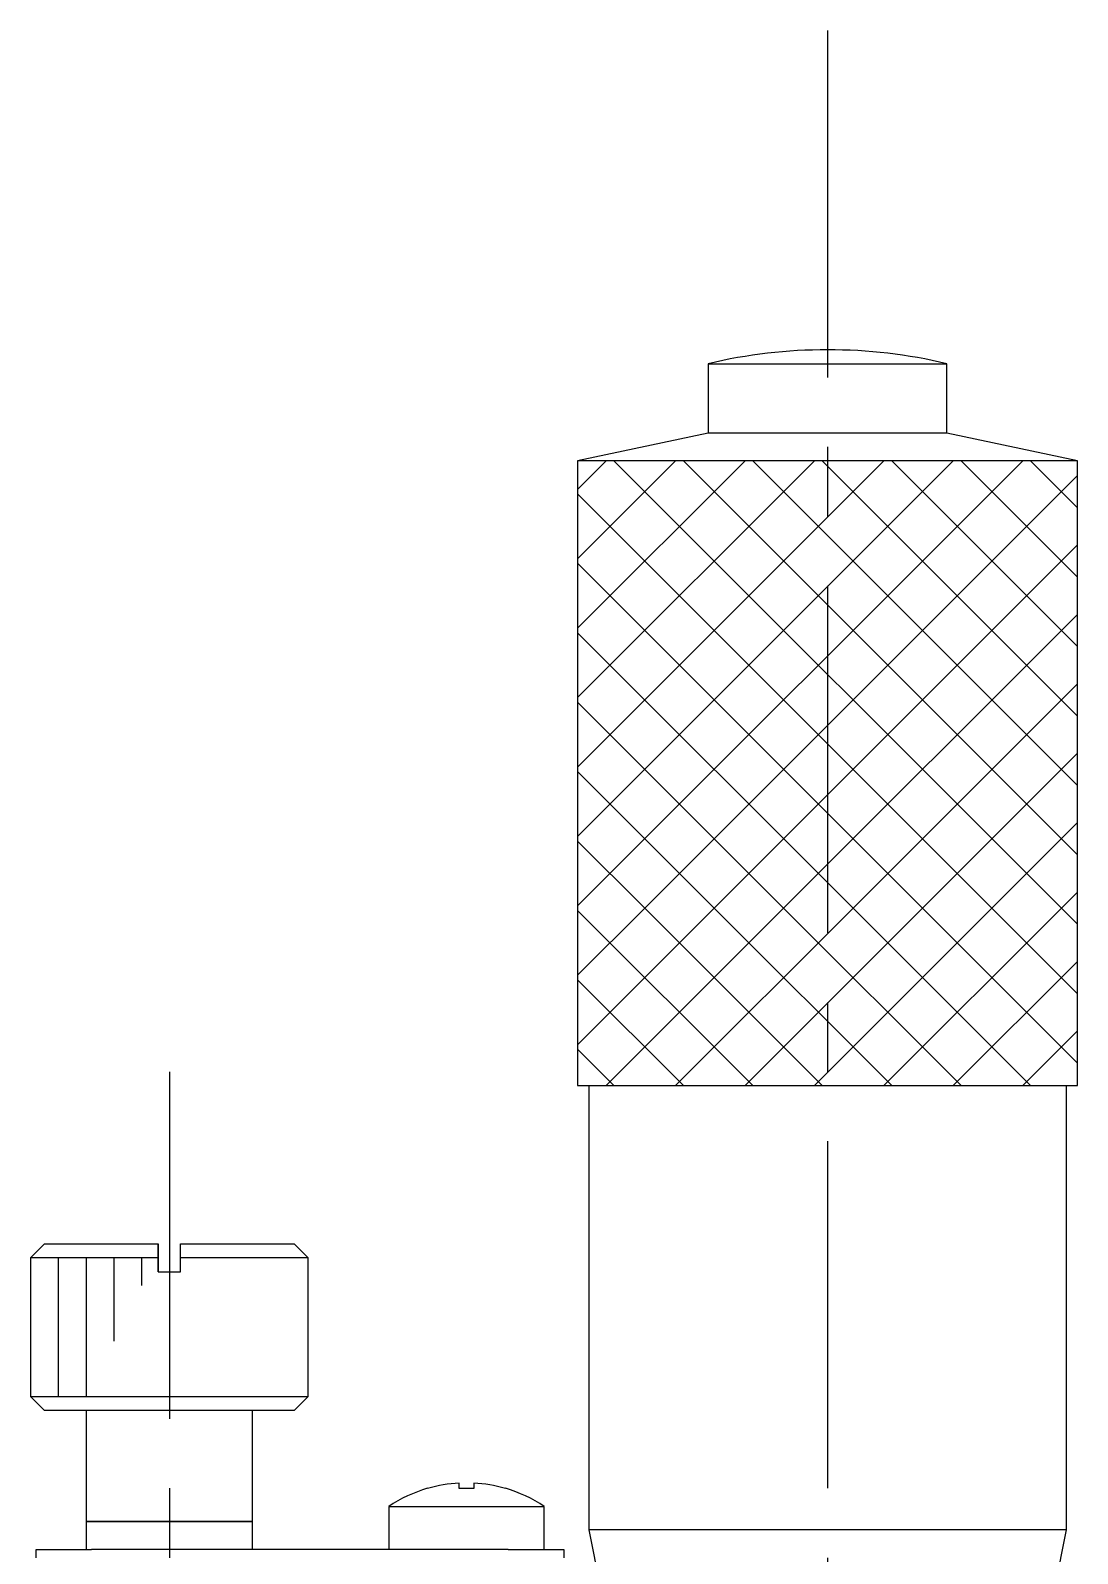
# Model space of a CAD drawing. Extents: x -524 to 387, y 9 to 736.
# Drawn here: x 176.9 to 214.6, y 429.1 to 483.9 of the extents above; entities that cross this region are included whole.
import ezdxf

# ---------------------------------------------------------------- set-up
doc = ezdxf.new("R2010")
doc.units = 0
doc.header["$LTSCALE"] = 10
doc.linetypes.add('CENTER', pattern=[2, 1.25, -0.25, 0.25, -0.25])
doc.linetypes.add('DASHED', pattern=[3.5, 2, -1.5])
doc.layers.get('0').update_dxf_attribs({"linetype": 'CONTINUOUS'})
doc.layers.add('CENTER', color=1, linetype='CENTER')

msp = doc.modelspace()

# ---------------------------------------------------------------- linework, layer by layer
at = {"color": 7, "linetype": 'CONTINUOUS'}
for p, q in [((201.340635, 471.929226), (205.640635, 471.929226)), ((201.340635, 471.929226), (201.340635, 469.429226)), ((205.640635, 471.929226), (209.940635, 471.929226)), ((209.940635, 469.429226), (209.940635, 471.929226)), ((201.340635, 469.429226), (196.640635, 468.429226)), ((209.940635, 469.429226), (201.340635, 469.429226)), ((214.640635, 468.429226), (209.940635, 469.429226)), ((214.640635, 468.429226), (196.640635, 468.429226)), ((196.640635, 468.429226), (196.640635, 445.929226)), ((214.640635, 445.929226), (214.640635, 468.429226)), ((196.640635, 445.929226), (214.640635, 445.929226)), ((197.040635, 445.929226), (197.040635, 429.929226)), ((214.240635, 429.929226), (214.240635, 445.929226)), ((177.440635, 440.229226), (176.940635, 439.729226)), ((177.440635, 440.229226), (181.540635, 440.229226)), ((181.540635, 439.729226), (181.540635, 440.229226)), ((181.540635, 440.229226), (181.540635, 439.729226)), ((182.340635, 440.229226), (186.440635, 440.229226)), ((182.340635, 439.729226), (182.340635, 440.229226)), ((186.940635, 439.729226), (186.440635, 440.229226)), ((181.540635, 439.729226), (176.940635, 439.729226)), ((176.940635, 439.729226), (176.940635, 434.729226)), ((181.540635, 439.229226), (181.540635, 439.729226)), ((181.540635, 439.729226), (181.540635, 439.229226)), ((186.940635, 439.729226), (182.340635, 439.729226)), ((182.340635, 439.229226), (182.340635, 439.729226)), ((186.940635, 434.729226), (186.940635, 439.729226)), ((181.540635, 439.229226), (182.340635, 439.229226)), ((176.940635, 434.729226), (186.940635, 434.729226)), ((176.940635, 434.729226), (177.440635, 434.229226)), ((186.440635, 434.229226), (186.940635, 434.729226)), ((186.440635, 434.229226), (177.440635, 434.229226)), ((178.940635, 434.229226), (178.940635, 430.229226)), ((184.940635, 430.229226), (184.940635, 434.229226)), ((191.241496, 431.42243), (191.238487, 431.428599)), ((192.380635, 431.42243), (192.380635, 431.615688)), ((192.900635, 431.42243), (192.380635, 431.42243)), ((192.900635, 431.615688), (192.900635, 431.42243)), ((194.042782, 431.428599), (194.039774, 431.42243)), ((189.840635, 430.771689), (195.440635, 430.771689)), ((189.840635, 430.771689), (189.840635, 429.229226)), ((195.440635, 429.229226), (195.440635, 430.771689)), ((178.940635, 430.229226), (184.940635, 430.229226)), ((184.940635, 430.229226), (178.940635, 430.229226)), ((178.940635, 430.229226), (178.940635, 429.229226)), ((184.940635, 429.229226), (184.940635, 430.229226)), ((205.640635, 429.929226), (197.040635, 429.929226)), ((197.040635, 429.929226), (198.440635, 422.929226)), ((214.240635, 429.929226), (205.640635, 429.929226)), ((212.840635, 422.929226), (214.240635, 429.929226)), ((177.140635, 428.929226), (177.140635, 429.229226)), ((177.140635, 429.229226), (179.140635, 429.229226)), ((194.140635, 429.229226), (179.140635, 429.229226)), ((194.140635, 429.229226), (196.140635, 429.229226)), ((196.140635, 429.229226), (196.140635, 428.929226))]:
    msp.add_line(p, q, dxfattribs=at)
at = {"color": 3, "linetype": 'CONTINUOUS'}
for p, q in [((196.640635, 467.402043), (197.667817, 468.429226)), ((196.640635, 464.902043), (200.167817, 468.429226)), ((196.640635, 462.402043), (202.667817, 468.429226)), ((196.640635, 459.902043), (205.167817, 468.429226)), ((196.640635, 457.402043), (207.667817, 468.429226)), ((196.640635, 454.902043), (210.167817, 468.429226)), ((196.640635, 452.402043), (212.667817, 468.429226)), ((197.950914, 468.429226), (214.059365, 452.320774)), ((200.450914, 468.429226), (214.640635, 454.239505)), ((202.950914, 468.429226), (214.640635, 456.739505)), ((205.450914, 468.429226), (214.640635, 459.239505)), ((207.950914, 468.429226), (214.640635, 461.739505)), ((210.450914, 468.429226), (214.640635, 464.239505)), ((212.950914, 468.429226), (214.640635, 466.739505)), ((199.059365, 452.320774), (214.640635, 467.902043)), ((196.640635, 467.239505), (211.559365, 452.320774)), ((201.559365, 452.320774), (214.640635, 465.402043)), ((196.640635, 464.739505), (209.059365, 452.320774)), ((204.059365, 452.320774), (214.640635, 462.902043)), ((196.640635, 462.239505), (206.559365, 452.320774)), ((206.559365, 452.320774), (214.640635, 460.402043)), ((196.640635, 459.739505), (204.059365, 452.320774)), ((209.059365, 452.320774), (214.640635, 457.902043)), ((196.640635, 457.239505), (201.559365, 452.320774)), ((211.559365, 452.320774), (214.640635, 455.402043)), ((196.640635, 454.739505), (199.059365, 452.320774)), ((214.059365, 452.320774), (214.640635, 452.902043)), ((196.640635, 449.902043), (199.059365, 452.320774)), ((196.640635, 447.402043), (201.559365, 452.320774)), ((196.640635, 452.239505), (202.950914, 445.929226)), ((197.667817, 445.929226), (204.059365, 452.320774)), ((199.059365, 452.320774), (205.450914, 445.929226)), ((200.167817, 445.929226), (206.559365, 452.320774)), ((201.559365, 452.320774), (207.950914, 445.929226)), ((202.667817, 445.929226), (209.059365, 452.320774)), ((204.059365, 452.320774), (210.450914, 445.929226)), ((205.167817, 445.929226), (211.559365, 452.320774)), ((206.559365, 452.320774), (212.950914, 445.929226)), ((207.667817, 445.929226), (214.059365, 452.320774)), ((209.059365, 452.320774), (214.640635, 446.739505)), ((211.559365, 452.320774), (214.640635, 449.239505)), ((214.059365, 452.320774), (214.640635, 451.739505)), ((210.167817, 445.929226), (214.640635, 450.402043)), ((196.640635, 449.739505), (200.450914, 445.929226)), ((212.667817, 445.929226), (214.640635, 447.902043)), ((196.640635, 447.239505), (197.950914, 445.929226)), ((177.940635, 439.729226), (177.940635, 434.729226)), ((178.940635, 439.729226), (178.940635, 434.729226)), ((179.940635, 439.729226), (179.940635, 436.729226)), ((180.940635, 439.729226), (180.940635, 438.729226))]:
    msp.add_line(p, q, dxfattribs=at)
at = {"color": 3, "linetype": 'DASHED'}
for p, q in [((214.640635, 468.429226), (196.640635, 468.429226)), ((196.640635, 468.429226), (196.640635, 445.929226)), ((214.640635, 445.929226), (214.640635, 468.429226)), ((196.640635, 445.929226), (214.640635, 445.929226))]:
    msp.add_line(p, q, dxfattribs=at)
at = {"color": 7, "linetype": 'CONTINUOUS'}
for centre, radius, start, end in [((205.640635, 453.689226), 18.74, 90, 103.265029), ((205.640635, 453.689226), 18.74, 76.734971, 90), ((192.640635, 426.629226), 5, 106.285843, 124.055798), ((192.640635, 426.629226), 4.993235, 92.984767, 106.272555), ((192.640635, 426.629226), 4.993235, 73.727445, 87.015233), ((192.640635, 426.629226), 5, 55.944202, 73.714157)]:
    msp.add_arc(centre, radius, start, end, dxfattribs=at)
at = {"layer": 'CENTER', "color": 1, "linetype": 'CENTER'}
for p, q in [((205.640635, 483.929226), (205.640635, 353.679226)), ((181.940635, 446.429226), (181.940635, 422.679226))]:
    msp.add_line(p, q, dxfattribs=at)

doc.saveas('drawing.dxf')
